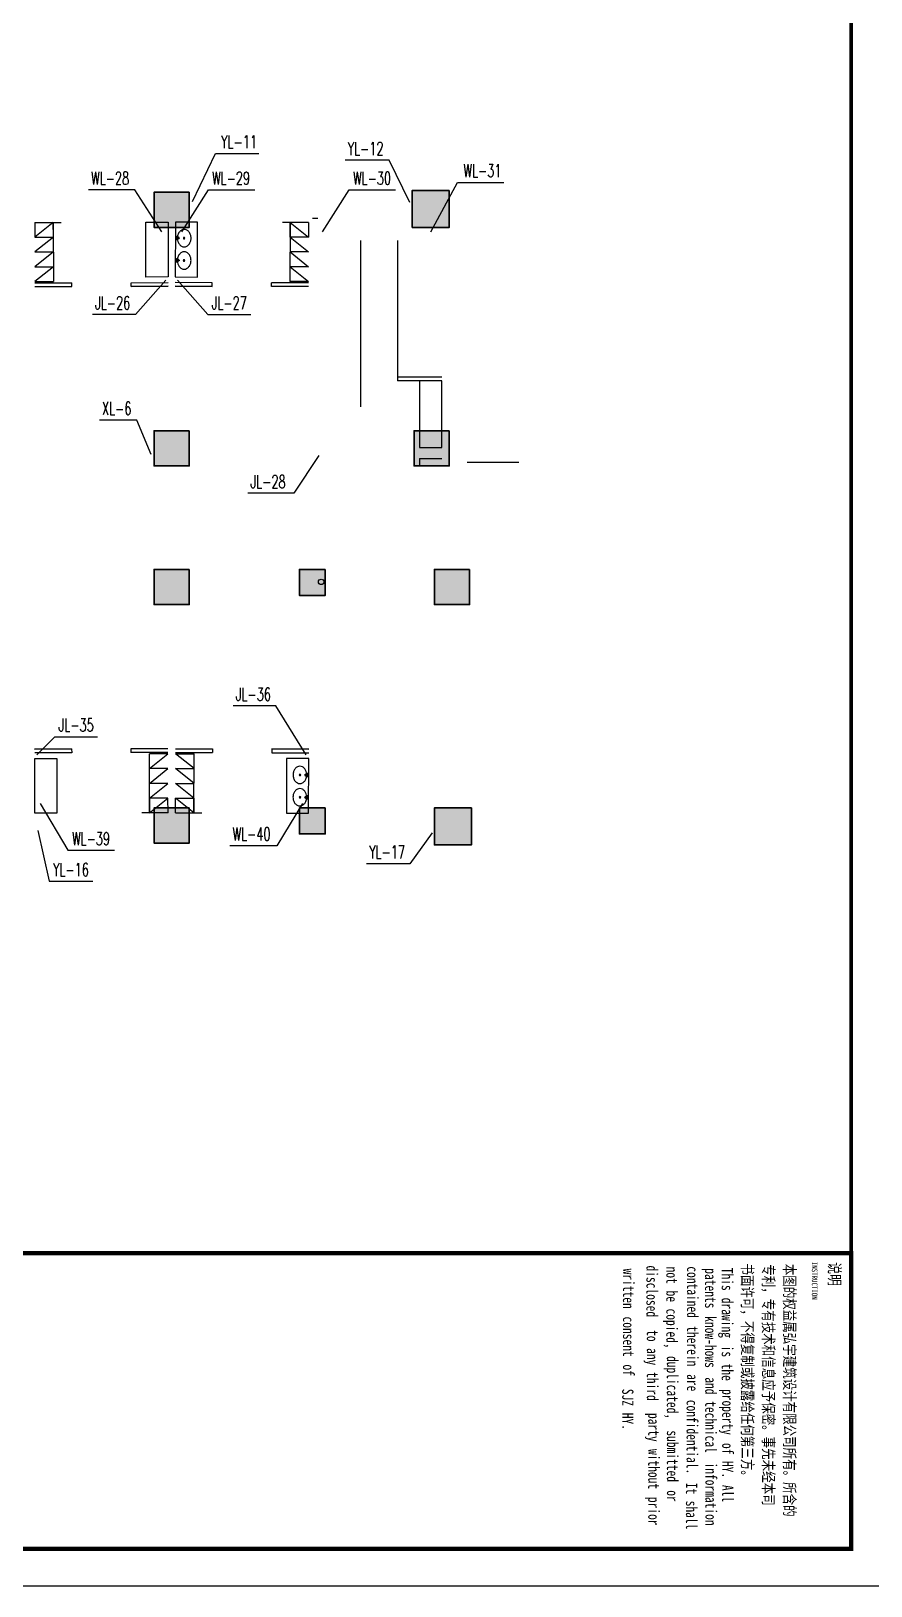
# Model space of a CAD drawing. Extents: x -46552 to 500351, y 55470 to 139570.
# Drawn here: x 271536 to 294231, y 55470 to 97520 of the extents above; entities that cross this region are included whole.
import ezdxf

# ---------------------------------------------------------------- set-up
doc = ezdxf.new("R2010")
doc.units = 0
doc.header["$LTSCALE"] = 1000
doc.header["$MEASUREMENT"] = 0
for name, color, linetype in [('DIM_污水', 3, 'Continuous'), ('DIM_消防', 3, 'Continuous'), ('DIM_给水', 3, 'Continuous'), ('DIM_雨水', 3, 'Continuous'), ('GROUND', 2, 'Continuous'), ('LVTRY', 6, 'Continuous'), ('PUB_TITLE', 7, 'Continuous'), ('TK', 126, 'Continuous'), ('WALL', 2, 'Continuous')]:
    doc.layers.add(name, color=color, linetype=linetype)
doc.layers.add('砼柱', color=2, linetype='Continuous', lineweight=35)
doc.styles.add('-宋体', font='', dxfattribs={"width": 0.8})
doc.styles.add('_TWT_SERIAL', font='COMPLEX', dxfattribs={"width": 0.8, "height": 3.5, "bigfont": 'HZTXT'})
doc.styles.get('-宋体').set_extended_font_data('SimSun')

# ---------------------------------------------------------------- blocks, each defined once
blk = doc.blocks.new('wz0212')
at = {"layer": '砼柱'}
h = blk.add_hatch(color=256, dxfattribs=at)
h.paths.add_polyline_path([(499195, -373049), (498195, -373049), (498195, -374049), (499195, -374049)])
h.paths.add_polyline_path([(499145, -366599), (498195, -366599), (498195, -367549), (499145, -367549)])
h.paths.add_polyline_path([(498595, -362849), (497645, -362849), (497645, -363799), (498595, -363799)])
h.paths.add_polyline_path([(498595, -356349), (497595, -356349), (497595, -357349), (498595, -357349)])
h.paths.add_polyline_path([(495245, -373049), (494545, -373049), (494545, -373749), (495245, -373749)])
h.paths.add_polyline_path([(495245, -366599), (494545, -366599), (494545, -367299), (495245, -367299)])
h.paths.add_polyline_path([(499195, -319149), (498195, -319149), (498195, -320149), (499195, -320149)])
h.paths.add_polyline_path([(499145, -325649), (498195, -325649), (498195, -326599), (499145, -326599)])
h.paths.add_polyline_path([(498595, -329399), (497645, -329399), (497645, -330349), (498595, -330349)])
h.paths.add_polyline_path([(498595, -335849), (497595, -335849), (497595, -336849), (498595, -336849)])
h.paths.add_polyline_path([(495245, -319449), (494545, -319449), (494545, -320149), (495245, -320149)])
h.paths.add_polyline_path([(495245, -325899), (494545, -325899), (494545, -326599), (495245, -326599)])
h.paths.add_polyline_path([(464845, -373049), (464145, -373049), (464145, -373749), (464845, -373749)])
h.paths.add_polyline_path([(464845, -366599), (464145, -366599), (464145, -367299), (464845, -367299)])
h.paths.add_polyline_path([(461195, -373049), (460195, -373049), (460195, -374049), (461195, -374049)])
h.paths.add_polyline_path([(461170, -366599), (460170, -366599), (460170, -367599), (461170, -367599)])
h.paths.add_polyline_path([(461520, -362849), (460570, -362849), (460570, -363799), (461520, -363799)])
h.paths.add_polyline_path([(461795, -356349), (460795, -356349), (460795, -357349), (461795, -357349)])
h.paths.add_polyline_path([(468770, -373049), (467820, -373049), (467820, -373999), (468770, -373999)])
h.paths.add_polyline_path([(468770, -366599), (467820, -366599), (467820, -367549), (468770, -367549)])
h.paths.add_polyline_path([(468770, -362849), (467820, -362849), (467820, -363799), (468770, -363799)])
h.paths.add_polyline_path([(468770, -356399), (467820, -356399), (467820, -357349), (468770, -357349)])
h.paths.add_polyline_path([(491570, -373049), (490620, -373049), (490620, -373999), (491570, -373999)])
h.paths.add_polyline_path([(491570, -366599), (490620, -366599), (490620, -367549), (491570, -367549)])
h.paths.add_polyline_path([(491570, -362849), (490620, -362849), (490620, -363799), (491570, -363799)])
h.paths.add_polyline_path([(491570, -356399), (490620, -356399), (490620, -357349), (491570, -357349)])
h.paths.add_polyline_path([(483970, -373049), (483020, -373049), (483020, -373999), (483970, -373999)])
h.paths.add_polyline_path([(483970, -366599), (483020, -366599), (483020, -367549), (483970, -367549)])
h.paths.add_polyline_path([(483970, -362849), (483020, -362849), (483020, -363799), (483970, -363799)])
h.paths.add_polyline_path([(483970, -356399), (483020, -356399), (483020, -357349), (483970, -357349)])
h.paths.add_polyline_path([(476370, -373049), (475420, -373049), (475420, -373999), (476370, -373999)])
h.paths.add_polyline_path([(476370, -366599), (475420, -366599), (475420, -367549), (476370, -367549)])
h.paths.add_polyline_path([(476370, -362849), (475420, -362849), (475420, -363799), (476370, -363799)])
h.paths.add_polyline_path([(476370, -356399), (475420, -356399), (475420, -357349), (476370, -357349)])
h.paths.add_polyline_path([(491570, -319199), (490620, -319199), (490620, -320149), (491570, -320149)])
h.paths.add_polyline_path([(491570, -325649), (490620, -325649), (490620, -326599), (491570, -326599)])
h.paths.add_polyline_path([(491570, -329399), (490620, -329399), (490620, -330349), (491570, -330349)])
h.paths.add_polyline_path([(491570, -335849), (490620, -335849), (490620, -336799), (491570, -336799)])
h.paths.add_polyline_path([(483970, -319199), (483020, -319199), (483020, -320149), (483970, -320149)])
h.paths.add_polyline_path([(483970, -325649), (483020, -325649), (483020, -326599), (483970, -326599)])
h.paths.add_polyline_path([(483970, -329399), (483020, -329399), (483020, -330349), (483970, -330349)])
h.paths.add_polyline_path([(483970, -335849), (483020, -335849), (483020, -336799), (483970, -336799)])
h.paths.add_polyline_path([(476370, -319199), (475420, -319199), (475420, -320149), (476370, -320149)])
h.paths.add_polyline_path([(476370, -325649), (475420, -325649), (475420, -326599), (476370, -326599)])
h.paths.add_polyline_path([(476370, -329399), (475420, -329399), (475420, -330349), (476370, -330349)])
h.paths.add_polyline_path([(476370, -335849), (475420, -335849), (475420, -336799), (476370, -336799)])
h.paths.add_polyline_path([(468770, -319199), (467820, -319199), (467820, -320149), (468770, -320149)])
h.paths.add_polyline_path([(468770, -325649), (467820, -325649), (467820, -326599), (468770, -326599)])
h.paths.add_polyline_path([(468770, -329399), (467820, -329399), (467820, -330349), (468770, -330349)])
h.paths.add_polyline_path([(468770, -335849), (467820, -335849), (467820, -336799), (468770, -336799)])
h.paths.add_polyline_path([(464845, -319449), (464145, -319449), (464145, -320149), (464845, -320149)])
h.paths.add_polyline_path([(464845, -325899), (464145, -325899), (464145, -326599), (464845, -326599)])
h.paths.add_polyline_path([(461195, -325649), (460245, -325649), (460245, -326599), (461195, -326599)])
h.paths.add_polyline_path([(461745, -329399), (460795, -329399), (460795, -330349), (461745, -330349)])
h.paths.add_polyline_path([(461795, -335849), (460795, -335849), (460795, -336849), (461795, -336849)])
h.paths.add_polyline_path([(461195, -319149), (460195, -319149), (460195, -320149), (461195, -320149)])
for points in [[(491570, -356399), (490620, -356399), (490620, -357349), (491570, -357349)], [(498595, -356349), (497595, -356349), (497595, -357349), (498595, -357349)], [(491570, -362849), (490620, -362849), (490620, -363799), (491570, -363799)], [(498595, -362849), (497645, -362849), (497645, -363799), (498595, -363799)], [(491570, -366599), (490620, -366599), (490620, -367549), (491570, -367549)], [(495245, -366599), (494545, -366599), (494545, -367299), (495245, -367299)], [(499145, -366599), (498195, -366599), (498195, -367549), (499145, -367549)], [(491570, -373049), (490620, -373049), (490620, -373999), (491570, -373999)], [(495245, -373049), (494545, -373049), (494545, -373749), (495245, -373749)], [(499195, -373049), (498195, -373049), (498195, -374049), (499195, -374049)]]:
    blk.add_lwpolyline(points, close=True, dxfattribs=at)
blk = doc.blocks.new('$lvtry$00000194')
at = {"color": 0}
for p, q in [((-17, -27), (-17, -17)), ((17, -27), (17, -17))]:
    blk.add_line(p, q, dxfattribs=at)
blk.add_lwpolyline([(14, -39, -0.067374), (92, -53, -0.088152), (166, -93, -0.105269), (218, -155, -0.121685), (235, -224, -0.121685), (218, -292, -0.105269), (166, -355, -0.088152), (92, -394, -0.078966), (0, -409, -0.078966), (-92, -394, -0.088152), (-166, -355, -0.105269), (-218, -292, -0.121685), (-235, -224, -0.121685), (-218, -155, -0.105269), (-166, -93, -0.088152), (-92, -53, -0.059935), (-23, -40, -0.059935)], format="xyb", dxfattribs=at)
for centre, radius in [((0, -221), 20), ((0, -27), 16.7), ((0, -221), 15)]:
    blk.add_circle(centre, radius, dxfattribs=at)
for centre, radius, start, end in [((0, -17), 16.7, 0, 180), ((-40, -17), 10.1, 106.6096, 258.1648), ((-64, 250), 259, 274.7069, 282.3732), ((-75, -197), 173, 71.36, 79.1873), ((-29, -63), 6.77, 155.344, 308.3224), ((-171, 35), 166, 324.8411, 338.1337), ((-171, 35), 170, 324.8411, 331.3523), ((-29, -63), 3.37, 155.344, 308.3224), ((100, -178), 170, 132.3141, 138.8253), ((100, -178), 166, 125.5327, 138.8253), ((-12, -42), 10.6, 201.8924, 261.774), ((-381, -99), 372, 2.3982, 6.7627), ((0, -80), 9.9, 201.7837, 338.2163), ((64, 250), 259, 257.6268, 265.2931), ((381, -99), 372, 170.1008, 177.6018), ((75, -197), 173, 100.8127, 110.4191), ((40, -17), 10.1, 281.8352, 73.3904)]:
    blk.add_arc(centre, radius, start, end, dxfattribs=at)
for p in [(0, -27), (0, -221)]:
    blk.add_point(p, dxfattribs=at)
blk = doc.blocks.new('jztq')
at = {"layer": 'TK'}
blk.add_line((256167, 240984), (256167, 288043), dxfattribs=at)
at = {"layer": 'TK', "const_width": 118}
blk.add_lwpolyline([(256167, 298384), (264167, 298384), (264167, 240984), (256167, 240984)], close=True, dxfattribs=at)
at = {"layer": 'TK', "color": 9, "style": '-宋体', "width": 0.75}
blk.add_text('说明', height=312.7, dxfattribs=at).set_placement((256415, 297778))
at = {"layer": 'TK', "style": '-宋体', "width": 0.75}
for s, height, p in [('INSTRUCTION', 151.95, (256404, 297318)), ('本图的权益属弘宇建筑设计有限公司所有。所含的', 303.8, (256456, 296566)), ('专利，专有技术和信息应予保密。事先未经本司', 303.8, (256471, 295996)), ('书面许可，不得复制或披露给任何第三方。', 303.8, (256447, 295428)), ('This', 303.8, (256564, 294884)), ('drawing', 303.8, (257375, 294884)), ('is', 303.8, (258671, 294884)), ('the', 303.8, (259157, 294884)), ('of', 303.8, (261303, 294895)), ('HY.', 303.8, (261789, 294895)), ('All', 303.8, (262437, 294895)), ('property', 303.8, (259845, 294895)), ('patents', 303.8, (256578, 294432)), ('know-hows', 303.8, (257875, 294432)), ('and', 303.8, (259525, 294437)), ('technical', 303.8, (260173, 294437)), ('information', 303.8, (261831, 294443)), ('contained', 303.8, (256525, 293946)), ('therein', 303.8, (258145, 293946)), ('are', 303.8, (259441, 293946)), ('confidential.', 303.8, (260134, 293934)), ('It', 303.8, (262377, 293917)), ('shall', 303.8, (262863, 293917)), ('not', 303.8, (256533, 293386)), ('be', 303.8, (257181, 293386)), ('copied,', 303.8, (257667, 293386)), ('duplicated,', 303.8, (258951, 293400)), ('submitted', 303.8, (260962, 293402)), ('or', 303.8, (262582, 293402)), ('disclosed', 303.8, (256503, 292848)), ('to', 303.8, (258250, 292860)), ('any', 303.8, (258736, 292860)), ('third', 303.8, (259384, 292860)), ('party', 303.8, (260492, 292897)), ('without', 303.8, (261465, 292897)), ('prior', 303.8, (262761, 292897)), ('written', 303.8, (256587, 292215)), ('consent', 303.8, (257883, 292215)), ('of', 303.8, (259179, 292215)), ('SJZ', 303.8, (259838, 292193)), ('HY.', 303.8, (260486, 292193))]:
    blk.add_text(s, height=height, dxfattribs=at).set_placement(p)

msp = doc.modelspace()

# ---------------------------------------------------------------- linework, layer by layer
for p, q in [((271636, 92345), (272141, 92346)), ((271636, 92345), (271637, 91945)), ((272136, 92346), (271637, 91945)), ((272137, 91947), (272136, 92346)), ((272136, 92346), (272140, 90747)), ((279036, 92345), (278531, 92346)), ((278536, 92346), (278532, 90747)), ((278535, 91947), (278536, 92346)), ((278536, 92346), (279035, 91945)), ((279036, 92345), (279035, 91945)), ((279136, 92460), (279286, 92460)), ((271637, 91945), (272137, 91947)), ((272137, 91947), (271638, 91546)), ((279035, 91945), (278535, 91947)), ((278535, 91947), (279034, 91546)), ((280436, 91860), (280436, 87360)), ((281436, 91860), (281436, 88060)), ((271638, 91546), (272138, 91547)), ((272138, 91547), (271639, 91146)), ((279034, 91546), (278534, 91547)), ((278534, 91547), (279033, 91146)), ((271638, 91146), (272139, 91147)), ((272139, 91147), (271640, 90746)), ((279033, 91146), (278533, 91147)), ((278533, 91147), (279032, 90746)), ((271639, 90746), (272140, 90747)), ((271640, 90709), (272640, 90712)), ((271640, 90609), (272640, 90612)), ((271640, 90609), (272640, 90612)), ((272640, 90612), (272640, 90712)), ((274240, 90716), (275240, 90718)), ((274240, 90616), (274240, 90716)), ((274240, 90616), (275240, 90618)), ((275240, 90618), (274240, 90616)), ((276431, 90616), (275431, 90618)), ((275431, 90618), (276431, 90616)), ((276432, 90716), (275432, 90718)), ((276431, 90616), (276432, 90716)), ((278031, 90612), (278032, 90712)), ((279031, 90609), (278031, 90612)), ((279031, 90609), (278031, 90612)), ((279032, 90709), (278032, 90712)), ((279032, 90746), (278532, 90747)), ((282636, 88160), (281436, 88160)), ((282636, 88060), (281436, 88060)), ((282036, 85960), (282636, 85960)), ((282036, 85960), (282036, 85760)), ((282036, 85760), (282636, 85760)), ((272631, 78105), (271631, 78102)), ((271631, 78102), (272631, 78105)), ((272632, 78005), (271632, 78002)), ((272631, 78105), (272632, 78005)), ((275231, 78111), (274231, 78109)), ((275231, 78111), (274231, 78109)), ((274231, 78109), (274232, 78009)), ((275232, 78011), (274232, 78009)), ((275232, 77974), (274732, 77973)), ((274736, 76374), (274732, 77973)), ((274733, 77573), (275232, 77974)), ((275439, 77974), (275940, 77973)), ((275440, 78111), (276440, 78109)), ((275440, 78111), (276440, 78109)), ((275440, 78011), (276440, 78009)), ((275939, 77573), (275440, 77974)), ((275936, 76374), (275940, 77973)), ((276440, 78109), (276440, 78009)), ((278040, 78105), (279040, 78102)), ((279040, 78102), (278040, 78105)), ((278040, 78105), (278040, 78005)), ((278040, 78005), (279040, 78002)), ((275233, 77575), (274733, 77573)), ((274734, 77174), (275233, 77575)), ((275438, 77575), (275939, 77573)), ((275938, 77174), (275439, 77575)), ((275234, 77175), (274734, 77174)), ((274735, 76774), (275234, 77175)), ((275438, 77175), (275938, 77174)), ((275937, 76774), (275438, 77175)), ((275235, 76775), (274735, 76774)), ((274735, 76774), (274736, 76374)), ((274736, 76374), (275235, 76775)), ((275236, 76375), (275235, 76775)), ((275436, 76375), (275437, 76775)), ((275437, 76775), (275937, 76774)), ((275936, 76374), (275437, 76775)), ((275937, 76774), (275936, 76374)), ((275236, 76375), (274731, 76374)), ((275436, 76375), (275941, 76374))]:
    msp.add_line(p, q)
at = {"color": 5}
msp.add_circle((279375, 82624), 75, dxfattribs=at)
at = {"layer": 'DIM_污水'}
for p, q in [((282341, 92090), (283059, 93430)), ((283059, 93430), (284314, 93430)), ((274343, 93227), (273088, 93227)), ((275066, 92090), (274343, 93227)), ((275606, 92090), (276328, 93227)), ((276328, 93227), (277583, 93227)), ((279406, 92090), (280128, 93227)), ((280128, 93227), (281383, 93227)), ((271781, 76630), (272524, 75365)), ((278866, 76630), (278174, 75489)), ((272524, 75365), (273789, 75365)), ((278174, 75489), (276909, 75489))]:
    msp.add_line(p, q, dxfattribs=at)
at = {"layer": 'DIM_消防'}
for p, q in [((274396, 87000), (273380, 87000)), ((274784, 86068), (274396, 87000))]:
    msp.add_line(p, q, dxfattribs=at)
at = {"layer": 'DIM_给水'}
for p, q in [((275176, 90784), (274359, 89855)), ((275495, 90784), (276313, 89855)), ((274359, 89855), (273195, 89855)), ((276313, 89855), (277477, 89855)), ((279313, 86045), (278637, 85020)), ((278637, 85020), (277395, 85020)), ((278151, 79271), (276997, 79271)), ((278973, 77946), (278151, 79271)), ((271688, 77950), (272175, 78437)), ((272175, 78437), (273329, 78437))]:
    msp.add_line(p, q, dxfattribs=at)
at = {"layer": 'DIM_雨水'}
for p, q in [((275900, 92911), (276515, 94210)), ((276515, 94210), (277690, 94210)), ((281216, 94029), (280022, 94029)), ((281770, 92881), (281216, 94029)), ((271720, 75904), (272027, 74528)), ((282372, 75834), (281775, 75002)), ((281775, 75002), (280601, 75002)), ((272027, 74528), (273202, 74528))]:
    msp.add_line(p, q, dxfattribs=at)
at = {"layer": 'GROUND'}
msp.add_line((283316, 85860), (284716, 85860), dxfattribs=at)
at = {"layer": 'LVTRY'}
for points in [[(275236, 92351), (275240, 90870), (274640, 90868), (274636, 92349)], [(275435, 92351), (275432, 90870), (276032, 90868), (276035, 92349)], [(282636, 86260), (282636, 88060), (282036, 88060), (282036, 86260)], [(271635, 76370), (271632, 77851), (272232, 77852), (272235, 76372)], [(279036, 76370), (279040, 77851), (278440, 77852), (278436, 76372)]]:
    msp.add_lwpolyline(points, close=True, dxfattribs=at)
at = {"layer": 'PUB_TITLE', "color": 4}
msp.add_lwpolyline([(235302, 55470), (294702, 55470), (294702, 139570), (235302, 139570)], close=True, dxfattribs=at)
at = {"layer": 'PUB_TITLE', "color": 4, "const_width": 100}
msp.add_lwpolyline([(236302, 56470), (293702, 56470), (293702, 137070), (236302, 137070)], close=True, dxfattribs=at)
at = {"layer": 'WALL'}
for p, q in [((271936, 92346), (272345, 92347)), ((278736, 92346), (278326, 92347)), ((274936, 76375), (274526, 76374)), ((275736, 76375), (276145, 76374))]:
    msp.add_line(p, q, dxfattribs=at)

# ---------------------------------------------------------------- block references
at = {"rotation": 270}
msp.add_blockref('jztq', (-4683, 320638), dxfattribs=at)
at = {"layer": 'LVTRY', "xscale": -1}
for p, rotation in [((275449, 91921), 89.85643128120932), ((275448, 91317), 89.85643128120932), ((279023, 77404), 269.8564312812076), ((279022, 76800), 269.8564312812076)]:
    msp.add_blockref('$lvtry$00000194', p, dxfattribs=dict(at, rotation=rotation))
at = {"layer": '砼柱'}
msp.add_blockref('wz0212', (-215759, 449559), dxfattribs=at)

# ---------------------------------------------------------------- texts
at = {"layer": 'DIM_污水', "color": 7, "style": '_TWT_SERIAL', "width": 0.64}
for s, p in [('WL-31', (283220, 93570)), ('WL-28', (273158, 93367)), ('WL-29', (276425, 93367)), ('WL-30', (280236, 93367)), ('WL-39', (272642, 75505)), ('WL-40', (276979, 75629))]:
    msp.add_text(s, height=350, dxfattribs=at).set_placement(p)
at = {"layer": 'DIM_消防', "color": 7, "style": '_TWT_SERIAL', "width": 0.64}
msp.add_text('XL-6', height=350, dxfattribs=at).set_placement((273450, 87140))
at = {"layer": 'DIM_给水', "color": 7, "style": '_TWT_SERIAL', "width": 0.64}
for s, p in [('JL-26', (273265, 89995)), ('JL-27', (276415, 89995)), ('JL-28', (277465, 85160)), ('JL-36', (277067, 79411)), ('JL-35', (272278, 78577))]:
    msp.add_text(s, height=350, dxfattribs=at).set_placement(p)
at = {"layer": 'DIM_雨水', "color": 7, "style": '_TWT_SERIAL', "width": 0.64}
for s, p in [('YL-11', (276670, 94350)), ('YL-12', (280092, 94169)), ('YL-17', (280671, 75142)), ('YL-16', (272129, 74668))]:
    msp.add_text(s, height=350, dxfattribs=at).set_placement(p)

doc.saveas('drawing.dxf')
